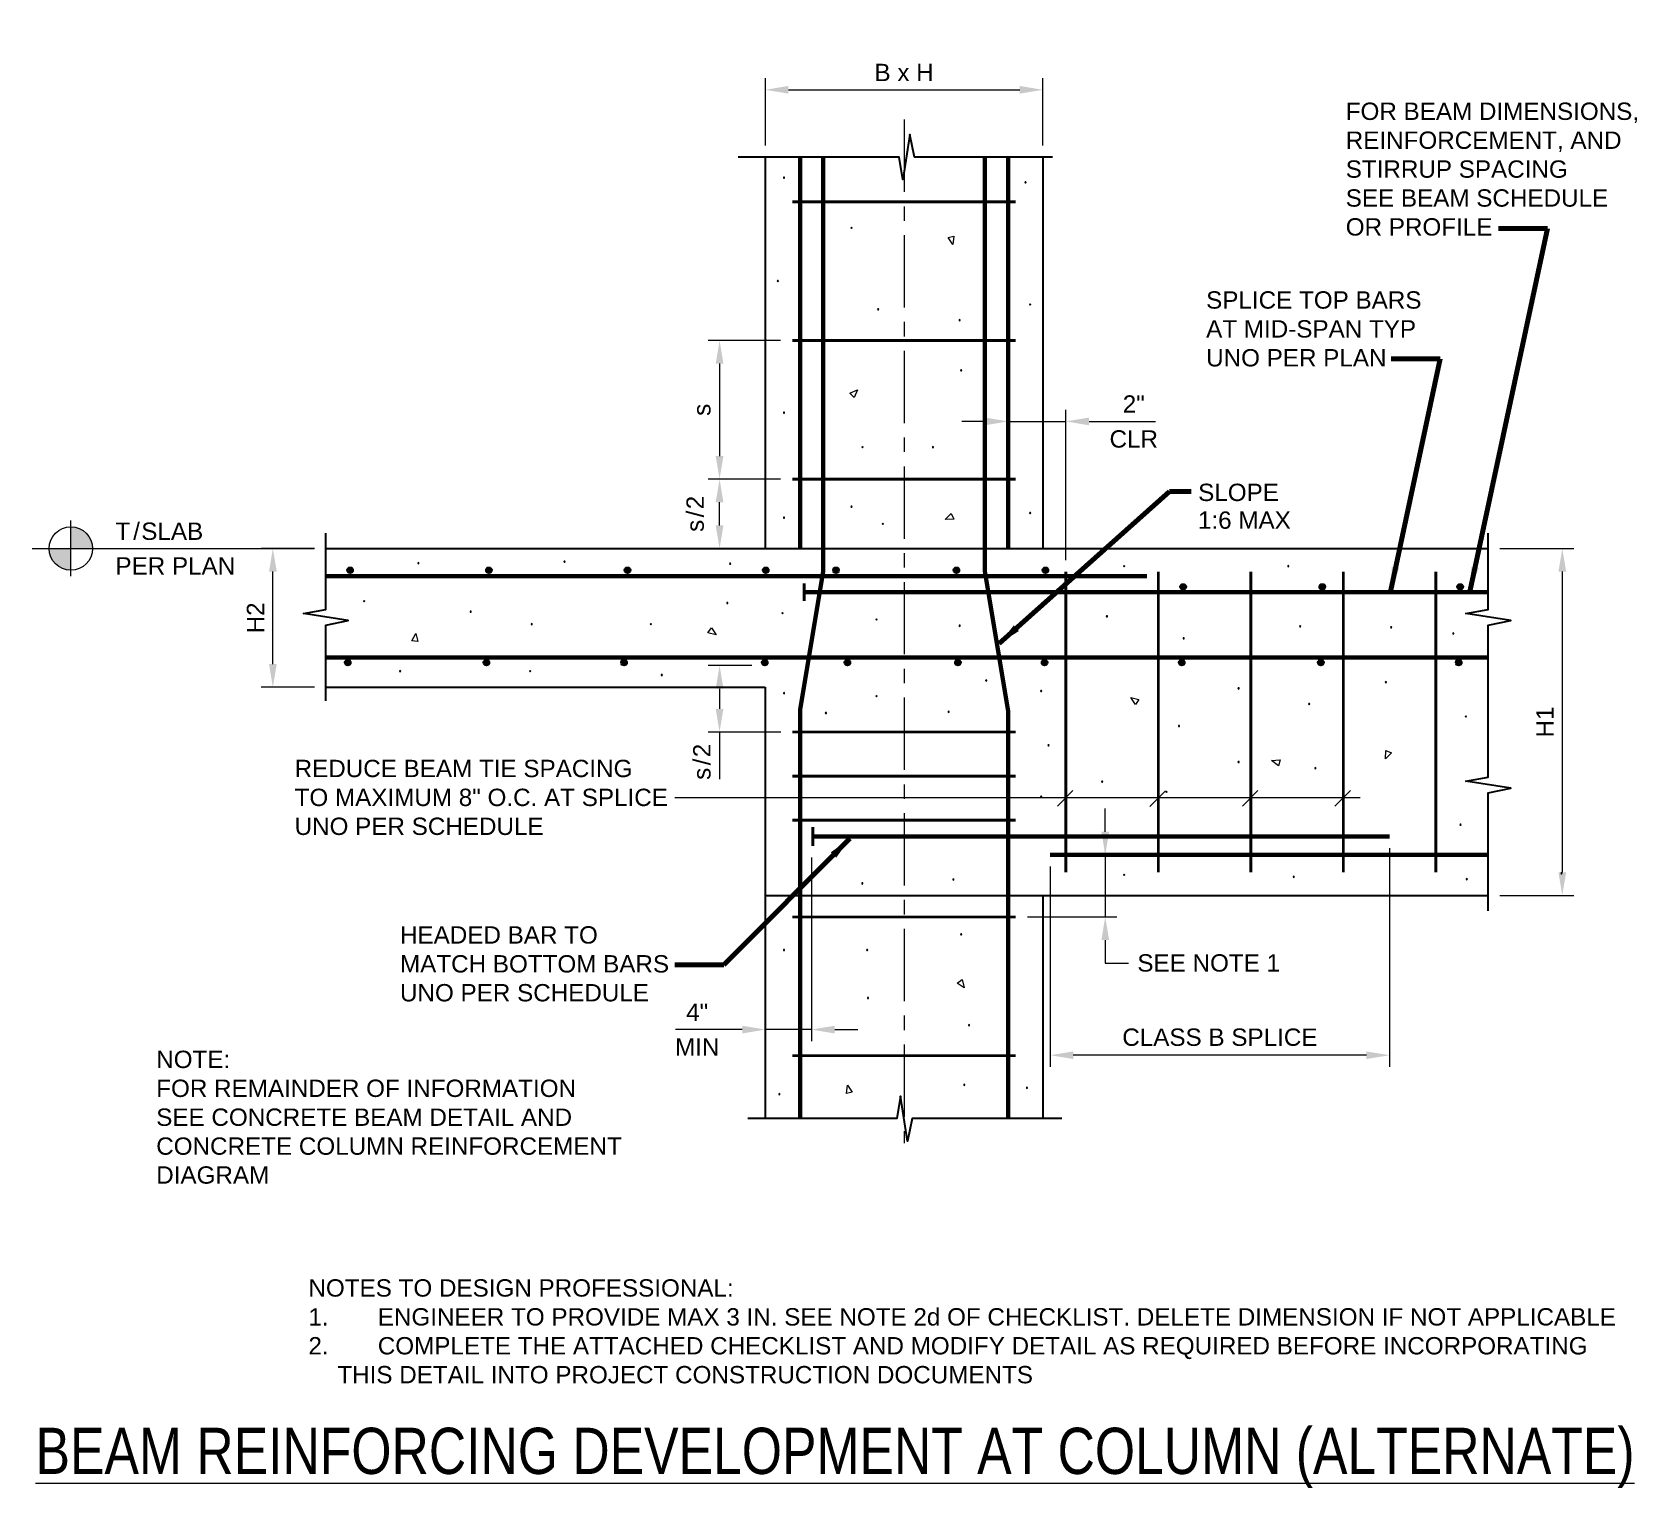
# Model space of a CAD drawing. Header units: inches. Extents: x -2236 to -2097, y 729 to 855.
import ezdxf

# ---------------------------------------------------------------- set-up
doc = ezdxf.new("R2010")
doc.units = ezdxf.units.IN
doc.header["$LTSCALE"] = 5
doc.header["$MEASUREMENT"] = 0
doc.linetypes.add('CENTER', pattern=[2, 1.25, -0.25, 0.25, -0.25])
for name, color, linetype, lineweight in [('S-ANNO-DIMS', 1, 'Continuous', 20), ('S-ANNO-TEXT', 7, 'Continuous', 20), ('S-DELT-PATT', 7, 'Continuous', 15), ('S-DETL', 3, 'Continuous', 30), ('S-GRID', 9, 'CENTER', 20)]:
    doc.layers.add(name, color=color, linetype=linetype, lineweight=lineweight)
doc.styles.add('Romans', font='arial.ttf')
doc.dimstyles.get("Standard").update_dxf_attribs({"dimtxt": 0.18, "dimasz": 0.18, "dimexe": 0.18, "dimexo": 0.0625, "dimgap": 0.09, "dimtad": 0, "dimtih": 1, "dimtoh": 1, "dimdec": 4, "dimzin": 0, "dimdsep": 46, "dimtxsty": 'Standard', "dimcen": 0.09, "dimadec": 0, "dimazin": 0, "dimtfac": 1, "dimtdec": 4, "dimtofl": 0, "dimtmove": 0, "dimatfit": 3, "dimfxl": 1, "dimtolj": 1, "dimtzin": 0, "dimarcsym": 0})

# ---------------------------------------------------------------- blocks, each defined once
blk = doc.blocks.new('*D0')
at = {"layer": 'Defpoints', "color": 0, "transparency": 16777216}
for p in [(-2151.19, 821.84), (-2151.19, 820.84), (-2146.19, 807.84)]:
    blk.add_point(p, dxfattribs=at)
at = {"layer": 'S-ANNO-DIMS', "transparency": 16777216}
for p, q in [((-2153.19, 820.84), (-2155.19, 820.84)), ((-2151.19, 820.84), (-2151.19, 819.84)), ((-2151.19, 820.84), (-2146.19, 820.84)), ((-2146.19, 808.84), (-2146.19, 821.84)), ((-2144.19, 820.84), (-2138.45, 820.84))]:
    blk.add_line(p, q, dxfattribs=at)
for points in [[(-2153.19, 821.17), (-2153.19, 820.5), (-2151.19, 820.84)], [(-2144.19, 821.17), (-2144.19, 820.5), (-2146.19, 820.84)]]:
    blk.add_solid(points, dxfattribs=at)
at = {"layer": 'S-ANNO-DIMS', "transparency": 16777216, "insert": (-2140.32, 822.34), "char_height": 1.5, "attachment_point": 5, "style": 'Romans'}
blk.add_mtext('\\A1;2"', dxfattribs=at)
blk = doc.blocks.new('*D1')
at = {"layer": 'Defpoints', "color": 0, "transparency": 16777216}
for p in [(-2168.19, 784.1), (-2172.19, 768.23), (-2172.19, 760.53)]:
    blk.add_point(p, dxfattribs=at)
at = {"layer": 'S-ANNO-DIMS', "transparency": 16777216}
for p, q in [((-2168.19, 783.1), (-2168.19, 767.23)), ((-2174.19, 768.23), (-2179.98, 768.23)), ((-2168.19, 768.23), (-2172.19, 768.23)), ((-2166.19, 768.23), (-2164.19, 768.23))]:
    blk.add_line(p, q, dxfattribs=at)
for points in [[(-2174.19, 768.56), (-2174.19, 767.89), (-2172.19, 768.23)], [(-2166.19, 768.56), (-2166.19, 767.89), (-2168.19, 768.23)]]:
    blk.add_solid(points, dxfattribs=at)
at = {"layer": 'S-ANNO-DIMS', "transparency": 16777216, "insert": (-2178.09, 769.73), "char_height": 1.5, "attachment_point": 5, "style": 'Romans'}
blk.add_mtext('\\A1;4"', dxfattribs=at)
blk = doc.blocks.new('*D2')
at = {"layer": 'Defpoints', "color": 0, "transparency": 16777216}
for p in [(-2118.19, 784.93), (-2147.55, 783.34), (-2147.55, 766.01)]:
    blk.add_point(p, dxfattribs=at)
at = {"layer": 'S-ANNO-DIMS', "transparency": 16777216}
for p, q in [((-2118.19, 783.93), (-2118.19, 765.01)), ((-2147.55, 782.34), (-2147.55, 765.01)), ((-2120.19, 766.01), (-2145.55, 766.01))]:
    blk.add_line(p, q, dxfattribs=at)
for points in [[(-2145.55, 766.34), (-2145.55, 765.68), (-2147.55, 766.01)], [(-2120.19, 766.34), (-2120.19, 765.68), (-2118.19, 766.01)]]:
    blk.add_solid(points, dxfattribs=at)
at = {"layer": 'S-ANNO-DIMS', "transparency": 16777216, "insert": (-2132.87, 767.56), "char_height": 1.5, "attachment_point": 5, "style": 'Romans'}
blk.add_mtext('\\A1;CLASS B SPLICE', dxfattribs=at)
blk = doc.blocks.new('*D3')
at = {"layer": 'Defpoints', "color": 0, "transparency": 16777216}
for p in [(-2214.8, 809.84), (-2210.21, 809.84), (-2210.21, 797.84)]:
    blk.add_point(p, dxfattribs=at)
at = {"layer": 'S-ANNO-DIMS', "transparency": 16777216}
for p, q in [((-2211.21, 809.84), (-2215.8, 809.84)), ((-2214.8, 799.84), (-2214.8, 807.84)), ((-2211.21, 797.84), (-2215.8, 797.84))]:
    blk.add_line(p, q, dxfattribs=at)
for points in [[(-2215.13, 807.84), (-2214.46, 807.84), (-2214.8, 809.84)], [(-2215.13, 799.84), (-2214.46, 799.84), (-2214.8, 797.84)]]:
    blk.add_solid(points, dxfattribs=at)
at = {"layer": 'S-ANNO-DIMS', "transparency": 16777216, "insert": (-2216.3, 803.84), "char_height": 1.5, "attachment_point": 5, "rotation": 90, "style": 'Romans'}
blk.add_mtext('\\A1;H2', dxfattribs=at)
blk = doc.blocks.new('*D4')
at = {"layer": 'Defpoints', "color": 0, "transparency": 16777216}
for p in [(-2109.65, 809.84), (-2109.65, 779.84), (-2103.25, 779.84)]:
    blk.add_point(p, dxfattribs=at)
at = {"layer": 'S-ANNO-DIMS', "transparency": 16777216}
for p, q in [((-2108.65, 809.84), (-2102.25, 809.84)), ((-2103.25, 807.84), (-2103.25, 781.84)), ((-2108.65, 779.84), (-2102.25, 779.84))]:
    blk.add_line(p, q, dxfattribs=at)
for points in [[(-2103.58, 807.84), (-2102.91, 807.84), (-2103.25, 809.84)], [(-2103.58, 781.84), (-2102.91, 781.84), (-2103.25, 779.84)]]:
    blk.add_solid(points, dxfattribs=at)
at = {"layer": 'S-ANNO-DIMS', "transparency": 16777216, "insert": (-2104.75, 794.84), "char_height": 1.5, "attachment_point": 5, "rotation": 90, "style": 'Romans'}
blk.add_mtext('\\A1;H1', dxfattribs=at)
blk = doc.blocks.new('*D5')
at = {"layer": 'Defpoints', "color": 0, "transparency": 16777216}
for p in [(-2148.19, 849.52), (-2172.19, 843.71), (-2148.19, 843.71)]:
    blk.add_point(p, dxfattribs=at)
at = {"layer": 'S-ANNO-DIMS', "transparency": 16777216}
for p, q in [((-2172.19, 844.71), (-2172.19, 850.52)), ((-2148.19, 844.71), (-2148.19, 850.52)), ((-2170.19, 849.52), (-2150.19, 849.52))]:
    blk.add_line(p, q, dxfattribs=at)
for points in [[(-2170.19, 849.86), (-2170.19, 849.19), (-2172.19, 849.52)], [(-2150.19, 849.86), (-2150.19, 849.19), (-2148.19, 849.52)]]:
    blk.add_solid(points, dxfattribs=at)
at = {"layer": 'S-ANNO-DIMS', "transparency": 16777216, "insert": (-2160.19, 851.02), "char_height": 1.5, "attachment_point": 5, "style": 'Romans'}
blk.add_mtext('\\A1;B x H', dxfattribs=at)
blk = doc.blocks.new('*D6')
at = {"layer": 'Defpoints', "color": 0, "transparency": 16777216}
for p in [(-2169.87, 827.84), (-2176.15, 815.84), (-2169.87, 815.84)]:
    blk.add_point(p, dxfattribs=at)
at = {"layer": 'S-ANNO-DIMS', "transparency": 16777216}
for p, q in [((-2170.87, 827.84), (-2177.15, 827.84)), ((-2176.15, 825.84), (-2176.15, 817.84)), ((-2170.87, 815.84), (-2177.15, 815.84))]:
    blk.add_line(p, q, dxfattribs=at)
for points in [[(-2176.49, 825.84), (-2175.82, 825.84), (-2176.15, 827.84)], [(-2176.49, 817.84), (-2175.82, 817.84), (-2176.15, 815.84)]]:
    blk.add_solid(points, dxfattribs=at)
at = {"layer": 'S-ANNO-DIMS', "transparency": 16777216, "insert": (-2177.68, 821.84), "char_height": 1.5, "attachment_point": 5, "rotation": 90, "style": 'Romans'}
blk.add_mtext('\\A1;s', dxfattribs=at)
blk = doc.blocks.new('*D7')
at = {"layer": 'Defpoints', "color": 0, "transparency": 16777216}
for p in [(-2176.15, 815.84), (-2169.87, 815.84), (-2172.19, 809.84)]:
    blk.add_point(p, dxfattribs=at)
at = {"layer": 'S-ANNO-DIMS', "transparency": 16777216}
blk.add_line((-2176.15, 811.84), (-2176.15, 813.84), dxfattribs=at)
for points in [[(-2176.49, 813.84), (-2175.82, 813.84), (-2176.15, 815.84)], [(-2176.49, 811.84), (-2175.82, 811.84), (-2176.15, 809.84)]]:
    blk.add_solid(points, dxfattribs=at)
at = {"layer": 'S-ANNO-DIMS', "transparency": 16777216, "insert": (-2178.26, 812.84), "char_height": 1.5, "attachment_point": 5, "rotation": 90, "style": 'Romans'}
blk.add_mtext('\\A1;{\\T1.2;s/}2', dxfattribs=at)
blk = doc.blocks.new('*D8')
at = {"layer": 'Defpoints', "color": 0, "transparency": 16777216}
for p in [(-2146.19, 783.34), (-2150.52, 777.97), (-2142.79, 777.97)]:
    blk.add_point(p, dxfattribs=at)
at = {"layer": 'S-ANNO-DIMS', "transparency": 16777216}
for p, q in [((-2142.79, 785.34), (-2142.79, 787.34)), ((-2145.19, 783.34), (-2141.79, 783.34)), ((-2142.79, 783.34), (-2142.79, 777.97)), ((-2149.52, 777.97), (-2141.79, 777.97)), ((-2142.79, 775.97), (-2142.79, 773.97))]:
    blk.add_line(p, q, dxfattribs=at)
for points in [[(-2143.12, 785.34), (-2142.45, 785.34), (-2142.79, 783.34)], [(-2143.12, 775.97), (-2142.45, 775.97), (-2142.79, 777.97)]]:
    blk.add_solid(points, dxfattribs=at)

msp = doc.modelspace()

# ---------------------------------------------------------------- hatches: boundary and pattern name
at = {"layer": 'S-ANNO-TEXT'}
h = msp.add_hatch(color=256, dxfattribs=at)
h.dxf.hatch_style = 1
h.paths.add_polyline_path([(-2232.2742958, 809.8388025), (-2230.3934202, 809.8388025, 0.4142135624), (-2232.2742958, 811.7196781)])
h = msp.add_hatch(color=256, dxfattribs=at)
h.dxf.hatch_style = 1
h.paths.add_polyline_path([(-2232.2742958, 807.9579269), (-2232.2742958, 809.8388025), (-2234.1551715, 809.8388025, 0.4142135624)])
at = {"layer": 'S-DETL'}
h = msp.add_hatch(color=256, dxfattribs=at)
h.dxf.hatch_style = 1
h.paths.add_polyline_path([(-2208.3684732, 807.9580201, 1), (-2207.8684732, 807.9580201, 1)])
h = msp.add_hatch(color=256, dxfattribs=at)
h.dxf.hatch_style = 1
h.paths.add_polyline_path([(-2196.3571581, 807.9580201, 1), (-2195.8571581, 807.9580201, 1)])
h = msp.add_hatch(color=256, dxfattribs=at)
h.dxf.hatch_style = 1
h.paths.add_polyline_path([(-2184.3659054, 807.9580201, 1), (-2183.8659054, 807.9580201, 1)])
h = msp.add_hatch(color=256, dxfattribs=at)
h.dxf.hatch_style = 1
h.paths.add_polyline_path([(-2172.4111344, 807.9580201, 1), (-2171.9111344, 807.9580201, 1)])
h = msp.add_hatch(color=256, dxfattribs=at)
h.dxf.hatch_style = 1
h.paths.add_polyline_path([(-2166.3304694, 807.9580201, 1), (-2165.8304694, 807.9580201, 1)])
h = msp.add_hatch(color=256, dxfattribs=at)
h.dxf.hatch_style = 1
h.paths.add_polyline_path([(-2155.9155946, 807.9580201, 1), (-2155.4155946, 807.9580201, 1)])
h = msp.add_hatch(color=256, dxfattribs=at)
h.dxf.hatch_style = 1
h.paths.add_polyline_path([(-2148.2165113, 807.9580201, 1), (-2147.7165113, 807.9580201, 1)])
h = msp.add_hatch(color=256, dxfattribs=at)
h.dxf.hatch_style = 1
h.paths.add_polyline_path([(-2136.2917879, 806.5210912, 1), (-2135.7917879, 806.5210912, 1)])
h = msp.add_hatch(color=256, dxfattribs=at)
h.dxf.hatch_style = 1
h.paths.add_polyline_path([(-2124.2594823, 806.5210912, 1), (-2123.7594823, 806.5210912, 1)])
h = msp.add_hatch(color=256, dxfattribs=at)
h.dxf.hatch_style = 1
h.paths.add_polyline_path([(-2112.3316814, 806.5210912, 1), (-2111.8316814, 806.5210912, 1)])
h = msp.add_hatch(color=256, dxfattribs=at)
h.dxf.hatch_style = 1
h.paths.add_polyline_path([(-2208.5685803, 799.9683588, 1), (-2208.0685803, 799.9683588, 1)])
h = msp.add_hatch(color=256, dxfattribs=at)
h.dxf.hatch_style = 1
h.paths.add_polyline_path([(-2196.5743544, 799.9683588, 1), (-2196.0743544, 799.9683588, 1)])
h = msp.add_hatch(color=256, dxfattribs=at)
h.dxf.hatch_style = 1
h.paths.add_polyline_path([(-2184.6699722, 799.9683588, 1), (-2184.1699722, 799.9683588, 1)])
h = msp.add_hatch(color=256, dxfattribs=at)
h.dxf.hatch_style = 1
h.paths.add_polyline_path([(-2172.4960534, 799.9683588, 1), (-2171.9960534, 799.9683588, 1)])
h = msp.add_hatch(color=256, dxfattribs=at)
h.dxf.hatch_style = 1
h.paths.add_polyline_path([(-2165.3448876, 799.9683588, 1), (-2164.8448876, 799.9683588, 1)])
h = msp.add_hatch(color=256, dxfattribs=at)
h.dxf.hatch_style = 1
h.paths.add_polyline_path([(-2155.7801994, 799.9683588, 1), (-2155.2801994, 799.9683588, 1)])
h = msp.add_hatch(color=256, dxfattribs=at)
h.dxf.hatch_style = 1
h.paths.add_polyline_path([(-2148.2851451, 799.9683588, 1), (-2147.7851451, 799.9683588, 1)])
h = msp.add_hatch(color=256, dxfattribs=at)
h.dxf.hatch_style = 1
h.paths.add_polyline_path([(-2136.4199165, 799.9683588, 1), (-2135.9199165, 799.9683588, 1)])
h = msp.add_hatch(color=256, dxfattribs=at)
h.dxf.hatch_style = 1
h.paths.add_polyline_path([(-2124.3876109, 799.9683588, 1), (-2123.8876109, 799.9683588, 1)])
h = msp.add_hatch(color=256, dxfattribs=at)
h.dxf.hatch_style = 1
h.paths.add_polyline_path([(-2112.45981, 799.9683588, 1), (-2111.95981, 799.9683588, 1)])

# ---------------------------------------------------------------- linework, layer by layer
at = {"layer": 'S-ANNO-DIMS'}
for p, q in [((-2173.3677933, 799.7183588), (-2177.1526652, 799.7183588)), ((-2176.1526653, 797.7183588), (-2176.1526653, 795.9683588)), ((-2170.8663872, 793.9683588), (-2177.1526652, 793.9683588)), ((-2176.1526653, 793.9683588), (-2176.1526653, 789.8962806)), ((-2142.7857505, 773.9683588), (-2140.7857505, 773.9683588))]:
    msp.add_line(p, q, dxfattribs=at)
for points in [[(-2176.4859986, 797.7183588), (-2175.8193319, 797.7183588), (-2176.1526653, 799.7183588)], [(-2176.4859986, 795.9683588), (-2175.8193319, 795.9683588), (-2176.1526653, 793.9683588)]]:
    msp.add_solid(points, dxfattribs=at)
at = {"layer": 'S-ANNO-TEXT'}
for p, q in [((-2232.2742958, 807.4405911), (-2232.2742958, 812.2582678)), ((-2235.6276863, 809.8352602), (-2211.2134386, 809.8352602)), ((-2234.1551715, 809.8388025), (-2229.4056996, 809.8388025)), ((-2146.9215722, 787.5614668), (-2145.5795965, 788.9023705)), ((-2138.9215722, 787.536157), (-2137.5795965, 788.8770607)), ((-2130.9215722, 787.5614668), (-2129.5795965, 788.9023705)), ((-2122.9215722, 787.5614668), (-2121.5795965, 788.9023705))]:
    msp.add_line(p, q, dxfattribs=at)
msp.add_lwpolyline([(-2120.7412833, 788.2623118), (-2180.0313328, 788.2623118)], dxfattribs=at)
msp.add_circle((-2232.2742958, 809.8388025), 1.8808756, dxfattribs=at)
at = {"layer": 'S-DELT-PATT', "flags": 128}
for points in [[(-2170.6255178, 841.9214633, 1), (-2170.5218378, 841.9214633, 1)], [(-2149.744352, 841.5148989, 1), (-2149.640672, 841.5148989, 1)], [(-2164.7950639, 837.5847648, 1), (-2164.6913839, 837.5847648, 1)], [(-2171.1678862, 832.9770229, 1), (-2171.0642062, 832.9770229, 1)], [(-2162.4899994, 830.5376302, 1), (-2162.3863194, 830.5376302, 1)], [(-2149.3375744, 830.9441962, 1), (-2149.2338944, 830.9441962, 1)], [(-2155.4392152, 829.5889773, 1), (-2155.3355352, 829.5889773, 1)], [(-2155.3036217, 825.2522789, 1), (-2155.1999417, 825.2522789, 1)], [(-2170.6255178, 821.5931899, 1), (-2170.5218378, 821.5931899, 1)], [(-2163.8459178, 818.6117103, 1), (-2163.7422378, 818.6117103, 1)], [(-2157.7442797, 818.6117103, 1), (-2157.6405997, 818.6117103, 1)], [(-2170.6255178, 812.5132286, 1), (-2170.5218378, 812.5132286, 1)], [(-2164.7950639, 813.4618814, 1), (-2164.6913839, 813.4618814, 1)], [(-2149.3375744, 812.9197945, 1), (-2149.2338944, 812.9197945, 1)], [(-2162.0832217, 811.9711416, 1), (-2161.9795417, 811.9711416, 1)], [(-2202.2644392, 808.5704208, 1), (-2202.1607592, 808.5704208, 1)], [(-2189.6163391, 808.7059433, 1), (-2189.5126591, 808.7059433, 1)], [(-2175.2927072, 808.5262768, 1), (-2175.1890272, 808.5262768, 1)], [(-2141.202056, 808.3120526, 1), (-2141.098376, 808.3120526, 1)], [(-2127.0014103, 808.3120526, 1), (-2126.8977303, 808.3120526, 1)], [(-2206.9519956, 805.2852665, 1), (-2206.8483156, 805.2852665, 1)], [(-2197.7330889, 804.3819201, 1), (-2197.6294089, 804.3819201, 1)], [(-2175.5327404, 805.1334812, 1), (-2175.4290604, 805.1334812, 1)], [(-2170.7611113, 804.2463976, 1), (-2170.6574313, 804.2463976, 1)], [(-2142.6935678, 803.9753542, 1), (-2142.5898878, 803.9753542, 1)], [(-2192.4558297, 803.2977447, 1), (-2192.3521497, 803.2977447, 1)], [(-2182.1508376, 803.2977447, 1), (-2182.0471576, 803.2977447, 1)], [(-2162.6255902, 803.7043107, 1), (-2162.5219102, 803.7043107, 1)], [(-2155.4392152, 803.1622222, 1), (-2155.3355352, 803.1622222, 1)], [(-2125.9702251, 803.117234, 1), (-2125.8665451, 803.117234, 1)], [(-2118.1070391, 803.0268998, 1), (-2118.0033591, 803.0268998, 1)], [(-2112.7277375, 802.4846128, 1), (-2112.6240575, 802.4846128, 1)], [(-2136.0495585, 802.0780484, 1), (-2135.9458785, 802.0780484, 1)], [(-2203.8455587, 799.2320897, 1), (-2203.7418787, 799.2320897, 1)], [(-2192.5914205, 799.2320897, 1), (-2192.4877405, 799.2320897, 1)], [(-2181.2065413, 798.9017379, 1), (-2181.1028613, 798.9017379, 1)], [(-2153.1341507, 798.4189594, 1), (-2153.0304707, 798.4189594, 1)], [(-2118.5581914, 798.2834369, 1), (-2118.4545114, 798.2834369, 1)], [(-2170.6255178, 797.334784, 1), (-2170.5218378, 797.334784, 1)], [(-2162.6255902, 797.0637405, 1), (-2162.5219102, 797.0637405, 1)], [(-2148.3848213, 797.5164843, 1), (-2148.2811413, 797.5164843, 1)], [(-2131.3038388, 797.7413499, 1), (-2131.2001588, 797.7413499, 1)], [(-2167.0033989, 795.6194574, 1), (-2166.8997189, 795.6194574, 1)], [(-2156.3883586, 795.7085232, 1), (-2156.2846786, 795.7085232, 1)], [(-2125.2022007, 796.3861311, 1), (-2125.0985207, 796.3861311, 1)], [(-2136.4563362, 794.4888253, 1), (-2136.3526562, 794.4888253, 1)], [(-2111.6432092, 795.3157197, 1), (-2111.5395292, 795.3157197, 1)], [(-2147.752152, 792.8190825, 1), (-2147.648472, 792.8190825, 1)], [(-2131.3038388, 791.3778934, 1), (-2131.2001588, 791.3778934, 1)], [(-2124.6598322, 790.8358065, 1), (-2124.5561522, 790.8358065, 1)], [(-2143.1003428, 789.6748786, 1), (-2142.9966628, 789.6748786, 1)], [(-2137.5410704, 788.7969096, 1), (-2137.4373904, 788.7969096, 1)], [(-2148.3848213, 788.3926833, 1), (-2148.2811413, 788.3926833, 1)], [(-2112.1013181, 785.9509509, 1), (-2111.9976381, 785.9509509, 1)], [(-2141.202056, 781.6142525, 1), (-2141.098376, 781.6142525, 1)], [(-2103.3718888, 781.749775, 1), (-2103.2682088, 781.749775, 1)], [(-2163.8556961, 780.8728285, 1), (-2163.7520161, 780.8728285, 1)], [(-2155.9815836, 781.2076881, 1), (-2155.8779036, 781.2076881, 1)], [(-2126.5359114, 781.4443719, 1), (-2126.4322314, 781.4443719, 1)], [(-2111.5657465, 781.2404611, 1), (-2111.4620665, 781.2404611, 1)], [(-2155.3036217, 776.4644236, 1), (-2155.1999417, 776.4644236, 1)], [(-2170.6255178, 775.1092048, 1), (-2170.5218378, 775.1092048, 1)], [(-2163.4391428, 775.1092048, 1), (-2163.3354628, 775.1092048, 1)], [(-2163.3632968, 770.9578099, 1), (-2163.2596168, 770.9578099, 1)], [(-2154.6256625, 768.6041587, 1), (-2154.5219825, 768.6041587, 1)], [(-2171.0322955, 762.6411979, 1), (-2170.9286155, 762.6411979, 1)], [(-2155.0324402, 763.4543283, 1), (-2154.9287602, 763.4543283, 1)], [(-2149.6087586, 763.1832848, 1), (-2149.5050786, 763.1832848, 1)]]:
    msp.add_lwpolyline(points, format="xyb", close=True, dxfattribs=at)
for points in [[(-2155.8757374, 836.868989), (-2155.9637564, 836.1412349), (-2156.3878504, 836.7317687)], [(-2164.8950706, 823.2696723), (-2164.2208076, 823.5573227), (-2164.5201779, 822.8947796)], [(-2155.8957434, 812.3851383), (-2156.6277256, 812.3454469), (-2156.1198065, 812.865643)], [(-2202.7710809, 801.846524), (-2202.4394636, 802.5002849), (-2202.24292, 801.800316)], [(-2176.8545649, 802.9939157), (-2176.4542001, 802.3798463), (-2177.1586627, 802.559619)], [(-2140.1826548, 796.3473583), (-2140.5830197, 796.9614277), (-2139.878557, 796.781655)], [(-2127.805566, 791.0517758), (-2128.39181, 791.4918795), (-2127.6683458, 791.5638888)], [(-2118.0202815, 792.1549238), (-2118.5554993, 791.6540094), (-2118.5007863, 792.3789869)], [(-2155.1713239, 772.5507786), (-2155.0051281, 771.8368092), (-2155.6056206, 772.2466808)], [(-2165.1803921, 762.6903491), (-2165.0923731, 763.4181031), (-2164.6682791, 762.8275693)]]:
    msp.add_lwpolyline(points, close=True, dxfattribs=at)
at = {"layer": 'S-DETL'}
for p, q in [((-2172.1948369, 843.7086721), (-2172.1948369, 809.8352602)), ((-2148.1948369, 843.7086721), (-2148.1948369, 809.8352602)), ((-2210.2134386, 809.8352602), (-2172.1948369, 809.8352602)), ((-2172.1948369, 809.8352602), (-2148.1948369, 809.8352602)), ((-2148.1948369, 809.8352602), (-2109.6543658, 809.8352602)), ((-2210.2134386, 797.8352602), (-2172.1948369, 797.8352602)), ((-2172.1948369, 797.8352602), (-2172.1948369, 760.5273018)), ((-2172.1948369, 779.8352602), (-2109.6543658, 779.8352602)), ((-2148.1948369, 779.8352602), (-2148.1948369, 760.5273018))]:
    msp.add_line(p, q, dxfattribs=at)
at = {"layer": 'S-DETL', "linetype": 'Continuous'}
for points in [[(-2147.3549881, 843.7086721), (-2159.2864613, 843.7086721), (-2159.686543, 845.6519641), (-2160.3034611, 841.7653801), (-2160.6273431, 843.7086721), (-2174.5349538, 843.7086721)], [(-2210.2134386, 796.6718473), (-2210.2134386, 803.2173773), (-2208.2701466, 803.617459), (-2212.1567306, 804.2343771), (-2210.2134386, 804.5582591), (-2210.2134386, 811.1799888)], [(-2109.6543658, 796.6718473), (-2109.6543658, 803.2173773), (-2107.7110738, 803.617459), (-2111.5976578, 804.2343771), (-2109.6543658, 804.5582591), (-2109.6543658, 811.1799888)], [(-2109.6543658, 778.4905316), (-2109.6543658, 788.7092359), (-2107.7110738, 789.1093176), (-2111.5976578, 789.7262357), (-2109.6543658, 790.0501177), (-2109.6543658, 796.6718473)], [(-2146.5312989, 760.5273018), (-2159.4862962, 760.5273018), (-2159.8863778, 758.5840098), (-2160.5032959, 762.4705938), (-2160.8271779, 760.5273018), (-2173.7112647, 760.5273018)]]:
    msp.add_lwpolyline(points, dxfattribs=at)
at = {"layer": 'S-DETL'}
for points, const_width in [([(-2169.1948369, 843.7086721), (-2169.1948369, 809.8352602)], 0.375), ([(-2167.1948369, 843.7086721), (-2167.1948369, 807.8352602), (-2169.1948369, 795.8352602), (-2169.1948369, 760.5273018)], 0.375), ([(-2153.1948369, 843.7086721), (-2153.1948369, 807.8352602), (-2151.1948369, 795.8352602), (-2151.1948369, 760.5273018)], 0.375), ([(-2151.1948369, 843.7086721), (-2151.1948369, 809.8352602)], 0.375), ([(-2210.1349083, 807.4429215), (-2167.1948369, 807.4429215)], 0.375), ([(-2168.8338401, 806.8443928), (-2168.8346771, 805.2955327)], 0.25), ([(-2167.1948369, 807.4429215), (-2139.161677, 807.4429215)], 0.375), ([(-2168.8349105, 806.0652243), (-2109.6543658, 806.0652243)], 0.375), ([(-2163.937408, 806.0652243), (-2167.6910098, 806.0652243)], 0.25), ([(-2210.1582511, 800.4142608), (-2109.5991782, 800.4142608)], 0.375), ([(-2168.0922468, 785.7594958), (-2168.0922468, 784.1016958)], 0.25), ([(-2168.1948369, 784.9329691), (-2118.1856433, 784.9329691)], 0.375), ([(-2147.5537759, 783.3352602), (-2109.6543658, 783.3352602)], 0.375)]:
    msp.add_lwpolyline(points, dxfattribs=dict(at, const_width=const_width))
at = {"layer": 'S-DETL', "linetype": 'Continuous', "const_width": 0.25}
for points in [[(-2169.8663872, 839.8352602), (-2150.5232866, 839.8352602)], [(-2169.8663872, 827.8352602), (-2150.5232866, 827.8352602)], [(-2169.8663872, 815.8352602), (-2150.5232866, 815.8352602)], [(-2146.1948369, 807.8352602), (-2146.1948369, 781.8352602)], [(-2138.1948369, 807.8352602), (-2138.1948369, 781.8352602)], [(-2130.1948369, 807.8352602), (-2130.1948369, 781.8352602)], [(-2122.1948369, 807.8352602), (-2122.1948369, 781.8352602)], [(-2114.1948369, 807.8352602), (-2114.1948369, 781.8352602)], [(-2169.8663872, 793.9683588), (-2150.5232866, 793.9683588)], [(-2169.8663872, 790.1518095), (-2150.5232866, 790.1518095)], [(-2169.8663872, 786.3352602), (-2150.5232866, 786.3352602)], [(-2169.8663872, 777.9683588), (-2150.5232866, 777.9683588)], [(-2169.8663872, 765.9683588), (-2150.5232866, 765.9683588)]]:
    msp.add_lwpolyline(points, dxfattribs=at)
at = {"layer": 'S-DETL'}
for centre in [(-2208.1184732, 807.9580201), (-2196.1071581, 807.9580201), (-2184.1159054, 807.9580201), (-2172.1611344, 807.9580201), (-2166.0804694, 807.9580201), (-2155.6655946, 807.9580201), (-2147.9665113, 807.9580201), (-2136.0417879, 806.5210912), (-2124.0094823, 806.5210912), (-2112.0816814, 806.5210912), (-2208.3185803, 799.9683588), (-2196.3243544, 799.9683588), (-2184.4199722, 799.9683588), (-2172.2460534, 799.9683588), (-2165.0948876, 799.9683588), (-2155.5301994, 799.9683588), (-2148.0351451, 799.9683588), (-2136.1699165, 799.9683588), (-2124.1376109, 799.9683588), (-2112.20981, 799.9683588)]:
    msp.add_circle(centre, 0.25, dxfattribs=at)
at = {"layer": 'S-GRID'}
msp.add_line((-2160.1948369, 846.9411979), (-2160.1948369, 758.4114682), dxfattribs=at)

# ---------------------------------------------------------------- texts
at = {"layer": 'S-ANNO-DIMS', "style": 'Romans'}
for s, insert, char_height, attachment_point in [('\\A1;CLR', (-2140.3200075, 819.3096804), 1.49999999, 5), ('\\A1;SLOPE', (-2131.2557202, 814.6880663), 1.49999999, 5), ('\\A1;1:6 MAX', (-2130.74924, 812.2891441), 1.499999989, 5), ('\\pxql;SEE NOTE 1', (-2140.0096591, 774.7444502), 1.499999989, 1), ('\\A1;MIN', (-2178.0870606, 766.7282491), 1.49999999, 5)]:
    msp.add_mtext(s, dxfattribs=dict(at, insert=insert, char_height=char_height, attachment_point=attachment_point))
at = {"layer": 'S-ANNO-DIMS', "insert": (-2177.6782451, 791.390653), "char_height": 1.499999989, "attachment_point": 5, "rotation": 90, "style": 'Romans'}
msp.add_mtext('\\A1;{\\T1.2;s/}2', dxfattribs=at)
at = {"layer": 'S-ANNO-TEXT', "style": 'Romans', "width": 0.8}
msp.add_text('%%UBEAM REINFORCING DEVELOPMENT AT COLUMN (ALTERNATE)', height=4, dxfattribs=at).set_placement((-2235.3288411, 729.7857557))
at = {"layer": 'S-ANNO-TEXT', "char_height": 1.499999989, "attachment_point": 1, "style": 'Romans'}
for s, insert in [('\\pxql;FOR BEAM DIMENSIONS, \\PREINFORCEMENT, AND \\PSTIRRUP SPACING\\PSEE BEAM SCHEDULE\\POR PROFILE', (-2121.9828369, 848.4154874)), ('\\pxql;REDUCE BEAM TIE SPACING \\PTO MAXIMUM 8" O.C. AT SPLICE \\PUNO PER SCHEDULE', (-2212.9166965, 791.5652604)), ('\\pxql;HEADED BAR TO \\PMATCH BOTTOM BARS \\PUNO PER SCHEDULE', (-2203.8000527, 777.1669712))]:
    msp.add_mtext(s, dxfattribs=dict(at, insert=insert))
at = {"layer": 'S-ANNO-TEXT', "style": 'Romans'}
for s, insert, char_height, width, attachment_point in [('\\pxql;SPLICE TOP BARS \\PAT MID-SPAN TYP\\PUNO PER PLAN', (-2134.0588359, 832.0925667), 1.499999989, 39.420063422, 1), ('\\A1;\\pxql;NOTE:\\PFOR REMAINDER OF INFORMATION \\PSEE CONCRETE BEAM DETAIL AND \\PCONCRETE COLUMN REINFORCEMENT \\PDIAGRAM', (-2224.8887365, 766.4008084), 1.499999989, 159.842980143, 1), ('\\pxa0.5;NOTES TO DESIGN PROFESSIONAL: \\P\\pi-1.66667,l1.66667;1.^IENGINEER TO PROVIDE MAX 3 IN. SEE NOTE 2d OF CHECKLIST. DELETE DIMENSION IF NOT APPLICABLE\\P\\pa0;2.^ICOMPLETE THE ATTACHED CHECKLIST AND MODIFY DETAIL AS REQUIRED BEFORE INCORPORATING THIS DETAIL INTO PROJECT CONSTRUCTION DOCUMENTS', (-2211.72063, 737.6066971), 1.4999999894, 111.965774987, 7)]:
    msp.add_mtext(s, dxfattribs=dict(at, insert=insert, char_height=char_height, width=width, attachment_point=attachment_point))
at = {"layer": 'S-ANNO-TEXT', "insert": (-2228.417979, 809.8388025), "char_height": 1.499999989, "attachment_point": 4, "line_spacing_factor": 1.2, "style": 'Romans'}
msp.add_mtext('\\pxql;{\\T1.2;T/}SLAB\\PPER PLAN', dxfattribs=at)

# ---------------------------------------------------------------- dimensions: what is measured, and where the dimension line sits
at = {"layer": 'S-ANNO-DIMS'}
dim = msp.add_linear_dim(base=(-2148.1948369, 849.523622), p1=(-2172.1948369, 843.7086721), p2=(-2148.1948369, 843.7086721), text='B x H', dimstyle='Standard', override={"dimscale": 16, "dimtxt": 0.09375, "dimasz": 0.125, "dimexe": 0.0625, "dimgap": 0.0625, "dimtih": 0, "dimtoh": 0, "dimdec": 5, "dimlfac": 1, "dimrnd": 0.03125, "dimzin": 7, "dimlunit": 4, "dimtxsty": 'Romans', "dimcen": 0.125, "dimclrd": 256, "dimclre": 256, "dimclrt": 256, "dimadec": 4, "dimtdec": 5, "dimtofl": 1, "dimtvp": 1, "dimfrac": 2, "dimtzin": 3, "dimlwd": 65535, "dimlwe": 65535}, dxfattribs=at)
dim.commit()
dim.dimension.update_dxf_attribs({"geometry": '*D5', "text_midpoint": (-2160.1948369, 849.523622), "dimtype": 128})
for base, p1, p2, angle, text, override, picture, middle in [((-2176.1526653, 815.8352602), (-2169.8663872, 827.8352602), (-2169.8663872, 815.8352602), 270, 's', {"dimscale": 16, "dimtxt": 0.09375, "dimasz": 0.125, "dimexe": 0.0625, "dimgap": 0.0625, "dimtih": 0, "dimtoh": 0, "dimdec": 5, "dimlfac": 1, "dimrnd": 0.03125, "dimzin": 7, "dimlunit": 4, "dimtxsty": 'Romans', "dimcen": 0.125, "dimclrd": 256, "dimclre": 256, "dimclrt": 256, "dimadec": 4, "dimtdec": 5, "dimtofl": 1, "dimtvp": 1, "dimfrac": 2, "dimtzin": 3, "dimlwd": 65535, "dimlwe": 65535}, '*D6', (-2176.1526653, 821.8352602)), ((-2151.1948369, 820.8352602), (-2146.1948369, 807.8352602), (-2151.1948369, 821.8352602), 180, '2"', {"dimscale": 16, "dimtxt": 0.09375, "dimasz": 0.125, "dimexe": 0.0625, "dimgap": 0.0625, "dimtih": 0, "dimtoh": 0, "dimdec": 5, "dimlfac": 1, "dimrnd": 0.03125, "dimzin": 7, "dimlunit": 4, "dimtxsty": 'Romans', "dimcen": 0.125, "dimclrd": 256, "dimclre": 256, "dimclrt": 256, "dimadec": 4, "dimtdec": 5, "dimtofl": 1, "dimtvp": 1, "dimfrac": 2, "dimtzin": 3, "dimlwd": 65535, "dimlwe": 65535}, '*D0', (-2140.3200075, 820.8352602)), ((-2176.1526653, 815.8352602), (-2172.1948369, 809.8352602), (-2169.8663872, 815.8352602), 90, '{\\T1.2;s/}2', {"dimscale": 16, "dimtxt": 0.09375, "dimasz": 0.125, "dimexe": 0.0625, "dimgap": 0.0625, "dimtih": 0, "dimtoh": 0, "dimdec": 5, "dimlfac": 1, "dimrnd": 0.03125, "dimzin": 7, "dimlunit": 4, "dimtxsty": 'Romans', "dimcen": 0.125, "dimse1": 1, "dimse2": 1, "dimclrd": 256, "dimclre": 256, "dimclrt": 256, "dimadec": 4, "dimtdec": 5, "dimtofl": 1, "dimtmove": 2, "dimtvp": 1, "dimfrac": 2, "dimtzin": 3, "dimlwd": 65535, "dimlwe": 65535}, '*D7', (-2178.26209, 812.8352602)), ((-2214.7958627, 809.8352602), (-2210.2134386, 797.8352602), (-2210.2134386, 809.8352602), 90, 'H2', {"dimscale": 16, "dimtxt": 0.09375, "dimasz": 0.125, "dimexe": 0.0625, "dimgap": 0.0625, "dimtih": 0, "dimtoh": 0, "dimdec": 5, "dimlfac": 1, "dimrnd": 0.03125, "dimzin": 7, "dimlunit": 4, "dimtxsty": 'Romans', "dimcen": 0.125, "dimclrd": 256, "dimclre": 256, "dimclrt": 256, "dimadec": 4, "dimtdec": 5, "dimtofl": 1, "dimtvp": 1, "dimfrac": 2, "dimtzin": 3, "dimlwd": 65535, "dimlwe": 65535}, '*D3', (-2214.7958627, 803.8352602)), ((-2103.2452794, 779.8352602), (-2109.6543658, 809.8352602), (-2109.6543658, 779.8352602), 270, 'H1', {"dimscale": 16, "dimtxt": 0.09375, "dimasz": 0.125, "dimexe": 0.0625, "dimgap": 0.0625, "dimtih": 0, "dimtoh": 0, "dimdec": 5, "dimlfac": 1, "dimrnd": 0.03125, "dimzin": 7, "dimlunit": 4, "dimtxsty": 'Romans', "dimcen": 0.125, "dimclrd": 256, "dimclre": 256, "dimclrt": 256, "dimadec": 4, "dimtdec": 5, "dimtofl": 1, "dimtvp": 1, "dimfrac": 2, "dimtzin": 3, "dimlwd": 65535, "dimlwe": 65535}, '*D4', (-2103.2452794, 794.8352602)), ((-2142.7857505, 777.9683588), (-2146.1948369, 783.3352602), (-2150.5232866, 777.9683588), 270, ' ', {"dimscale": 16, "dimtxt": 0.09375, "dimasz": 0.125, "dimexe": 0.0625, "dimgap": 0.0625, "dimtih": 0, "dimtoh": 0, "dimdec": 5, "dimlfac": 1, "dimrnd": 0.03125, "dimzin": 7, "dimlunit": 4, "dimtxsty": 'Romans', "dimcen": 0.125, "dimclrd": 256, "dimclre": 256, "dimclrt": 256, "dimadec": 4, "dimtdec": 5, "dimtofl": 1, "dimtvp": 1, "dimfrac": 2, "dimtzin": 3, "dimlwd": 65535, "dimlwe": 65535}, '*D8', (-2142.7857505, 780.6518095)), ((-2147.5537759, 766.0099411), (-2118.1856433, 784.9329691), (-2147.5537759, 783.3352602), 180, 'CLASS B SPLICE', {"dimscale": 16, "dimtxt": 0.09375, "dimasz": 0.125, "dimexe": 0.0625, "dimgap": 0.0625, "dimtih": 0, "dimtoh": 0, "dimdec": 5, "dimlfac": 1, "dimrnd": 0.03125, "dimzin": 7, "dimlunit": 4, "dimtxsty": 'Romans', "dimcen": 0.125, "dimclrd": 256, "dimclre": 256, "dimclrt": 256, "dimadec": 4, "dimtdec": 5, "dimtofl": 1, "dimtvp": 1, "dimfrac": 2, "dimtzin": 3, "dimlwd": 65535, "dimlwe": 65535}, '*D2', (-2132.8697096, 766.0099411)), ((-2172.1948369, 768.2282491), (-2168.1948369, 784.1016958), (-2172.1948369, 760.5273018), 180, '4"', {"dimscale": 16, "dimtxt": 0.09375, "dimasz": 0.125, "dimexe": 0.0625, "dimgap": 0.0625, "dimtih": 0, "dimtoh": 0, "dimdec": 5, "dimlfac": 1, "dimrnd": 0.03125, "dimzin": 7, "dimlunit": 4, "dimtxsty": 'Romans', "dimcen": 0.125, "dimse1": 0, "dimse2": 1, "dimclrd": 256, "dimclre": 256, "dimclrt": 256, "dimadec": 4, "dimtdec": 5, "dimtofl": 1, "dimtvp": 1, "dimfrac": 2, "dimtzin": 3, "dimlwd": 65535, "dimlwe": 65535}, '*D1', (-2178.0870606, 768.2282491))]:
    dim = msp.add_linear_dim(base=base, p1=p1, p2=p2, angle=angle, text=text, dimstyle='Standard', override=override, dxfattribs=at)
    dim.commit()
    dim.dimension.update_dxf_attribs({"geometry": picture, "text_midpoint": middle, "dimtype": 128})

# ---------------------------------------------------------------- leaders
at = {"layer": 'S-ANNO-TEXT'}
for points in [[(-2111.2185482, 806.2527243), (-2104.5141726, 837.5321663), (-2108.7536087, 837.5321663)], [(-2118.093253, 806.2527243), (-2113.8040894, 826.2639308), (-2118.0435255, 826.2639308)], [(-2151.9680295, 801.614934), (-2137.2428846, 814.7698826), (-2135.3512543, 814.7698826)], [(-2164.8823369, 784.7454691), (-2175.7923808, 773.8354252), (-2180.0318169, 773.8354252)]]:
    msp.add_leader(points, dimstyle='Standard', override={"dimscale": 16, "dimtxt": 0.09375, "dimasz": 0.125, "dimexe": 0.0625, "dimgap": 0.0625, "dimtad": 0, "dimtih": 0, "dimtoh": 0, "dimdec": 5, "dimlfac": 16, "dimrnd": 0.03125, "dimzin": 7, "dimlunit": 4, "dimtxsty": 'Romans', "dimcen": 0.125, "dimclrd": 256, "dimclre": 256, "dimclrt": 256, "dimadec": 4, "dimtdec": 5, "dimtofl": 1, "dimtvp": 1, "dimfrac": 2, "dimtzin": 3, "dimlwd": 65535, "dimlwe": 65535}, dxfattribs=at)

doc.saveas('drawing.dxf')
